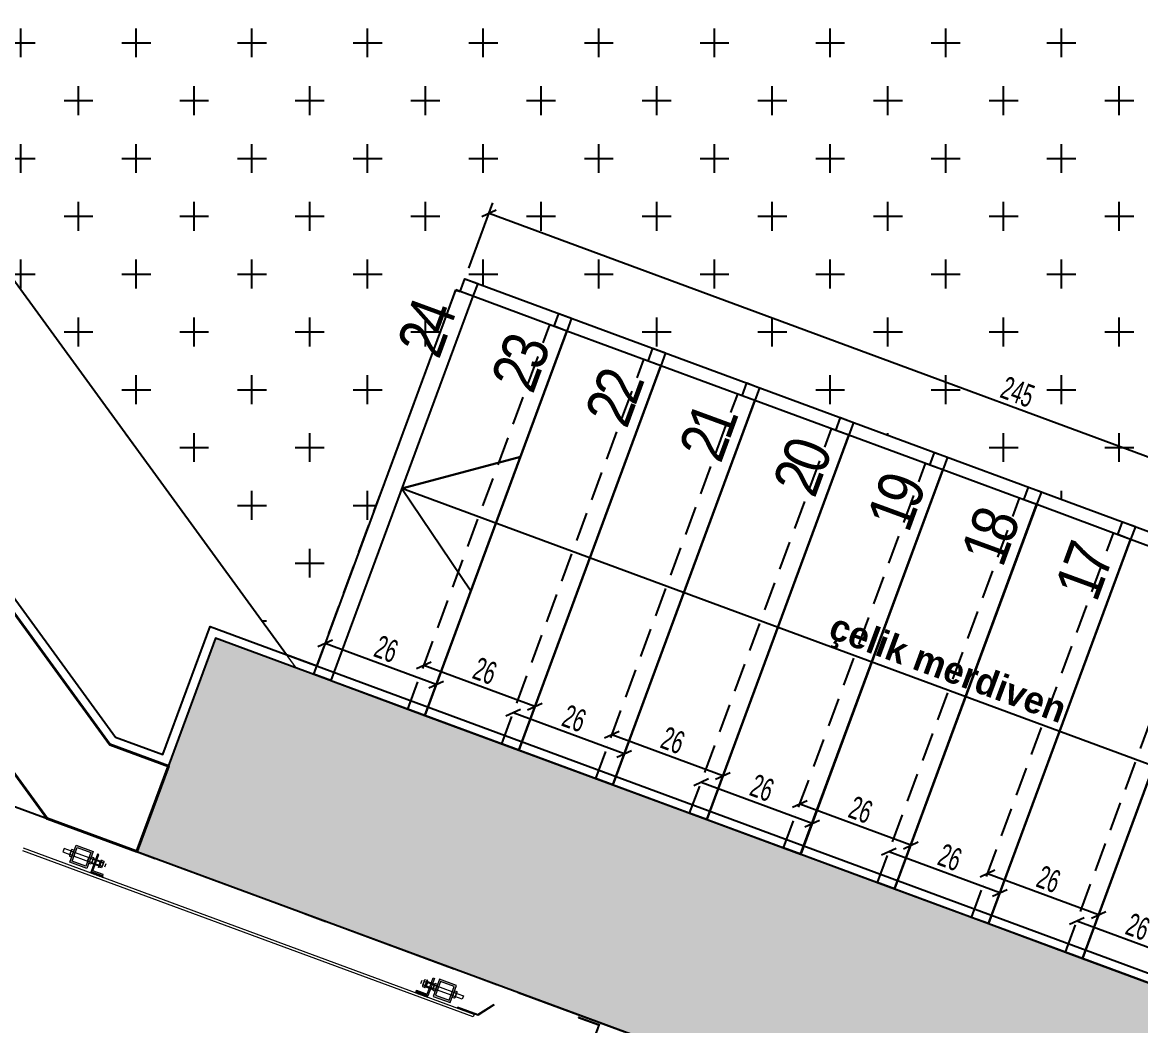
# Model space of a CAD drawing. Header units: millimetres. Extents: x 933584 to 974011, y 4545988 to 4553664.
# Drawn here: x 941187.9 to 941433.5, y 4551908.6 to 4552129 of the extents above; entities that cross this region are included whole.
import ezdxf

# ---------------------------------------------------------------- set-up
doc = ezdxf.new("R2010")
doc.units = ezdxf.units.MM
doc.header["$PDMODE"] = 35
for name, pattern in [('568_AVN_KES_01$0$HIDDEN', [0.375, 0.25, -0.125]), ('CENTER', [2, 1.25, -0.25, 0.25, -0.25]), ('HIDDEN', [9.525, 6.35, -3.175]), ('HIDDEN2', [4.7625, 3.175, -1.5875])]:
    doc.linetypes.add(name, pattern=pattern)
doc.layers.get('0').update_dxf_attribs({"color": 255})
doc.layers.get('Defpoints').update_dxf_attribs({"color": 8})
for name, color, linetype in [('0-CSX-CXS_20', 14, 'CENTER'), ('0-DMS-50', 143, 'Continuous'), ('0-HSL-HTC', 253, 'Continuous'), ('0-HSL-HTC_200', 1, 'Continuous'), ('0-HSL-SLD', 252, 'Continuous'), ('0-LNS-SLN', 6, 'Continuous'), ('0-LNS-SPL', 13, '568_AVN_KES_01$0$HIDDEN'), ('0-TXT-NXS', 7, 'Continuous'), ('0-TXT-XBX_20', 3, 'Continuous'), ('2-SPS-RCN', 2, 'Continuous')]:
    doc.layers.add(name, color=color, linetype=linetype)
for name, color, linetype, lineweight in [('2-SPS-IBW', 5, 'Continuous', 40), ('al', 7, 'Continuous', 5), ('CM', 4, 'Continuous', 5), ('mimariKIRIS', 251, 'HIDDEN2', 0), ('PL', 1, 'Continuous', 5), ('PTR', 252, 'Continuous', 5), ('ReferansHatti', 3, 'Continuous', 5), ('VD', 11, 'Continuous', 5), ('VDK', 11, 'HIDDEN', 5)]:
    doc.layers.add(name, color=color, linetype=linetype, lineweight=lineweight)
doc.styles.add('139_UYG_PLN$0$Dumankaya_fikirtepe_VAZIYET_PLANI$0$Standard', font='arial.ttf')
doc.styles.add('Century Gothic_B_3', font='GOTHICB.TTF', dxfattribs={"height": 4})
doc.styles.add('dim_romans_50', font='swissl.ttf', dxfattribs={"width": 0.6, "height": 5})
doc.dimstyles.new('ONK_dim 1_50', dxfattribs={"dimscale": 5, "dimtxt": 4, "dimasz": 0.5, "dimexe": 0.5, "dimexo": 0.5, "dimgap": 0.2, "dimtad": 1, "dimdec": 1, "dimrnd": 0.5, "dimzin": 9, "dimtxsty": 'dim_romans_50', "dimblk": 'OBLIQUE', "dimcen": 1, "dimclre": 256, "dimclrt": 256, "dimazin": 2, "dimtfac": 1, "dimtdec": 1, "dimtix": 1, "dimtmove": 2, "dimatfit": 3, "dimldrblk": 'OBLIQUE', "dimfxl": 3, "dimfxlon": 1, "dimarcsym": 0})

# ---------------------------------------------------------------- blocks, each defined once
blk = doc.blocks.new('XCVBXCVBXZ')
at = {"layer": 'PTR'}
h = blk.add_hatch(color=256, dxfattribs=at)
h.dxf.hatch_style = 1
h.paths.add_polyline_path([(934004.37, 4553446.32), (934002.95, 4553442.47), (934005.54, 4553441.51), (934005.64, 4553441.79), (934003.33, 4553442.64), (934004.65, 4553446.22)])
h = blk.add_hatch(color=256, dxfattribs=at)
h.dxf.hatch_style = 1
h.paths.add_polyline_path([(934004.37, 4553446.32), (934002.95, 4553442.47), (934005.54, 4553441.51), (934005.64, 4553441.79), (934003.33, 4553442.64), (934004.65, 4553446.22)])
h = blk.add_hatch(color=256, dxfattribs=at)
h.dxf.hatch_style = 1
h.paths.add_polyline_path([(934078.37, 4553419.01), (934076.95, 4553415.15), (934074.36, 4553416.11), (934074.46, 4553416.39), (934076.77, 4553415.54), (934078.09, 4553419.11)])
h = blk.add_hatch(color=256, dxfattribs=at)
h.dxf.hatch_style = 1
h.paths.add_polyline_path([(934078.37, 4553419.01), (934076.95, 4553415.15), (934074.36, 4553416.11), (934074.46, 4553416.39), (934076.77, 4553415.54), (934078.09, 4553419.11)])
at = {"layer": 'ReferansHatti'}
h = blk.add_hatch(color=252, dxfattribs=at)
h.dxf.hatch_style = 1
h.paths.add_polyline_path([(933998.78, 4553444.75), (933999.89, 4553447.76), (934002.9, 4553446.65), (934001.78, 4553443.64)], flags=16)
h.paths.add_polyline_path([(933998.27, 4553444.51), (933999.66, 4553448.27), (934003.41, 4553446.89), (934002.02, 4553443.13)])
h = blk.add_hatch(color=252, dxfattribs=at)
h.dxf.hatch_style = 1
h.paths.add_polyline_path([(933998.78, 4553444.75), (933999.89, 4553447.76), (934002.9, 4553446.65), (934001.78, 4553443.64)], flags=16)
h.paths.add_polyline_path([(933998.27, 4553444.51), (933999.66, 4553448.27), (934003.41, 4553446.89), (934002.02, 4553443.13)])
h = blk.add_hatch(dxfattribs=at)
h.set_pattern_fill('ANSI37', color=252, angle=249.7642)
h.set_pattern_definition([(294.76416747, (952515.5944, 4523324.00794), (0.11350495306, 0.05236053506), []), (24.76416747, (952515.5944, 4523324.00794), (-0.05236053506, 0.11350495306), [])])
h.paths.add_polyline_path([(934002.95, 4553442.47), (934002.84, 4553442.18), (934005.43, 4553441.23), (934005.54, 4553441.51)])
h = blk.add_hatch(dxfattribs=at)
h.set_pattern_fill('ANSI37', color=252, angle=249.7642)
h.set_pattern_definition([(294.76416747, (952515.5944, 4523324.00794), (0.11350495306, 0.05236053506), []), (24.76416747, (952515.5944, 4523324.00794), (-0.05236053506, 0.11350495306), [])])
h.paths.add_polyline_path([(934002.95, 4553442.47), (934002.84, 4553442.18), (934005.43, 4553441.23), (934005.54, 4553441.51)])
h = blk.add_hatch(color=252, dxfattribs=at)
h.dxf.hatch_style = 1
h.paths.add_polyline_path([(934081.6, 4553414.18), (934082.71, 4553417.19), (934079.71, 4553418.3), (934078.6, 4553415.29)], flags=16)
h.paths.add_polyline_path([(934081.84, 4553413.67), (934083.22, 4553417.43), (934079.47, 4553418.81), (934078.08, 4553415.05)])
h = blk.add_hatch(color=252, dxfattribs=at)
h.dxf.hatch_style = 1
h.paths.add_polyline_path([(934081.6, 4553414.18), (934082.71, 4553417.19), (934079.71, 4553418.3), (934078.6, 4553415.29)], flags=16)
h.paths.add_polyline_path([(934081.84, 4553413.67), (934083.22, 4553417.43), (934079.47, 4553418.81), (934078.08, 4553415.05)])
h = blk.add_hatch(dxfattribs=at)
h.set_pattern_fill('ANSI37', color=252, angle=249.7642)
h.set_pattern_definition([(294.76416747, (952520.04152, 4523322.36648), (0.11350495306, 0.05236053506), []), (24.76416747, (952520.04152, 4523322.36648), (-0.05236053506, 0.11350495306), [])])
h.paths.add_polyline_path([(934076.95, 4553415.15), (934076.85, 4553414.87), (934074.25, 4553415.83), (934074.36, 4553416.11)])
h = blk.add_hatch(dxfattribs=at)
h.set_pattern_fill('ANSI37', color=252, angle=249.7642)
h.set_pattern_definition([(294.76416747, (952520.04152, 4523322.36648), (0.11350495306, 0.05236053506), []), (24.76416747, (952520.04152, 4523322.36648), (-0.05236053506, 0.11350495306), [])])
h.paths.add_polyline_path([(934076.95, 4553415.15), (934076.85, 4553414.87), (934074.25, 4553415.83), (934074.36, 4553416.11)])
at = {"layer": 'al', "ltscale": 0.5}
for p, q in [((934091.4, 4553413.27), (934091.51, 4553413.1)), ((934083.44, 4553412.51), (934083.51, 4553412.7))]:
    blk.add_line(p, q, dxfattribs=at)
at = {"layer": 'al'}
blk.add_line((934110.03, 4553410.56), (934109.96, 4553410.37), dxfattribs=at)
for points in [[(933998.27, 4553444.51), (933999.66, 4553448.27), (934003.41, 4553446.89), (934002.02, 4553443.13)], [(933998.27, 4553444.51), (933999.66, 4553448.27), (934003.41, 4553446.89), (934002.02, 4553443.13)], [(933998.78, 4553444.75), (933999.89, 4553447.76), (934002.9, 4553446.65), (934001.78, 4553443.64)], [(933998.78, 4553444.75), (933999.89, 4553447.76), (934002.9, 4553446.65), (934001.78, 4553443.64)], [(934002.95, 4553442.47), (934005.54, 4553441.51), (934005.64, 4553441.79), (934003.33, 4553442.64), (934004.65, 4553446.22), (934004.37, 4553446.32)], [(934002.95, 4553442.47), (934005.54, 4553441.51), (934005.64, 4553441.79), (934003.33, 4553442.64), (934004.65, 4553446.22), (934004.37, 4553446.32)], [(934076.95, 4553415.15), (934074.36, 4553416.11), (934074.46, 4553416.39), (934076.77, 4553415.54), (934078.09, 4553419.11), (934078.37, 4553419.01)], [(934076.95, 4553415.15), (934074.36, 4553416.11), (934074.46, 4553416.39), (934076.77, 4553415.54), (934078.09, 4553419.11), (934078.37, 4553419.01)], [(934081.84, 4553413.67), (934083.22, 4553417.43), (934079.47, 4553418.81), (934078.08, 4553415.05)], [(934081.84, 4553413.67), (934083.22, 4553417.43), (934079.47, 4553418.81), (934078.08, 4553415.05)], [(934081.6, 4553414.18), (934082.71, 4553417.19), (934079.71, 4553418.3), (934078.6, 4553415.29)], [(934081.6, 4553414.18), (934082.71, 4553417.19), (934079.71, 4553418.3), (934078.6, 4553415.29)]]:
    blk.add_lwpolyline(points, close=True, dxfattribs=at)
at = {"layer": 'al', "ltscale": 0.5}
for points in [[(934091.51, 4553413.1), (934087.95, 4553410.85), (934083.44, 4553412.51)], [(934091.4, 4553413.27), (934087.93, 4553411.07), (934083.51, 4553412.7)]]:
    blk.add_lwpolyline(points, dxfattribs=at)
at = {"layer": 'al'}
for points in [[(934110.03, 4553410.56), (934114.66, 4553408.85), (934112.26, 4553402.34)], [(934109.96, 4553410.37), (934114.4, 4553408.73), (934112.07, 4553402.41)]]:
    blk.add_lwpolyline(points, dxfattribs=at)
at = {"layer": 'CM'}
for p, q in [((934087.1, 4553411.08), (933988.14, 4553447.61)), ((934086.89, 4553410.52), (933987.93, 4553447.05)), ((934087.1, 4553411.08), (934086.89, 4553410.52))]:
    blk.add_line(p, q, dxfattribs=at)
at = {"layer": 'PL'}
for points in [[(934003.48, 4553445.36), (934005.12, 4553444.76), (934004.7, 4553443.64), (934003.07, 4553444.24)], [(934005.54, 4553441.51), (934005.43, 4553441.23), (934002.84, 4553442.18), (934002.95, 4553442.47)], [(934005.54, 4553441.51), (934005.43, 4553441.23), (934002.84, 4553442.18), (934002.95, 4553442.47)], [(934078.42, 4553417.7), (934076.79, 4553418.31), (934076.38, 4553417.18), (934078.01, 4553416.58)], [(934074.36, 4553416.11), (934074.25, 4553415.83), (934076.85, 4553414.87), (934076.95, 4553415.15)], [(934074.36, 4553416.11), (934074.25, 4553415.83), (934076.85, 4553414.87), (934076.95, 4553415.15)]]:
    blk.add_lwpolyline(points, close=True, dxfattribs=at)
at = {"layer": 'VD'}
for points in [[(933998.6, 4553446.95), (933999.06, 4553446.78), (933999.2, 4553447.14), (933998.73, 4553447.32, 0.327274)], [(933998.19, 4553445.84), (933998.65, 4553445.67), (933998.77, 4553445.99), (933998.79, 4553446.04), (933998.32, 4553446.21, 0.327274)], [(933998.2, 4553446.05, -0.159188), (933998.33, 4553446.21, -0.080739), (933998.4, 4553446.6)], [(933998.4, 4553446.6, -0.080459), (933998.6, 4553446.95, -0.158616), (933998.6, 4553447.15)], [(934003.35, 4553445.19), (934002.89, 4553445.36), (934003.02, 4553445.73), (934003.49, 4553445.56, -0.327274)], [(934003.07, 4553444.25, 0.159188), (934003.08, 4553444.46, 0.080739), (934003.28, 4553444.8)], [(934003.28, 4553444.8, 0.080459), (934003.35, 4553445.19, 0.158616), (934003.48, 4553445.35)], [(934005.62, 4553444.35), (934005.16, 4553444.52), (934005.29, 4553444.89), (934005.76, 4553444.72, -0.327274)], [(934002.94, 4553444.09), (934002.48, 4553444.26), (934002.6, 4553444.58), (934002.61, 4553444.63), (934003.08, 4553444.45, -0.327274)], [(934005.21, 4553443.25), (934004.75, 4553443.42), (934004.87, 4553443.74), (934004.89, 4553443.79), (934005.35, 4553443.62, -0.327274)], [(934005.34, 4553443.41, 0.159188), (934005.35, 4553443.62, 0.080739), (934005.55, 4553443.96)], [(934005.55, 4553443.96, 0.080459), (934005.62, 4553444.35, 0.158616), (934005.75, 4553444.51)], [(934075.74, 4553417.43, -0.159188), (934075.87, 4553417.59, -0.080739), (934075.95, 4553417.98)], [(934075.95, 4553417.98, -0.080459), (934076.14, 4553418.32, -0.158616), (934076.15, 4553418.53)], [(934076.14, 4553418.32), (934076.61, 4553418.15), (934076.74, 4553418.52), (934076.28, 4553418.69, 0.327274)], [(934078.41, 4553417.49), (934078.88, 4553417.31), (934079.01, 4553417.68), (934078.55, 4553417.85, 0.327274)], [(934075.74, 4553417.22), (934076.2, 4553417.05), (934076.32, 4553417.37), (934076.34, 4553417.42), (934075.87, 4553417.59, 0.327274)], [(934078.01, 4553416.38), (934078.47, 4553416.21), (934078.59, 4553416.53), (934078.61, 4553416.58), (934078.14, 4553416.75, 0.327274)], [(934078.01, 4553416.59, -0.159188), (934078.14, 4553416.75, -0.080739), (934078.22, 4553417.14)], [(934078.22, 4553417.14, -0.080459), (934078.41, 4553417.49, -0.158616), (934078.42, 4553417.69)], [(934083.17, 4553415.73), (934082.7, 4553415.9), (934082.84, 4553416.27), (934083.3, 4553416.1, -0.327274)], [(934082.89, 4553414.79, 0.159188), (934082.9, 4553415, 0.080739), (934083.09, 4553415.34)], [(934083.09, 4553415.34, 0.080459), (934083.17, 4553415.73, 0.158616), (934083.3, 4553415.89)], [(934082.76, 4553414.63), (934082.3, 4553414.8), (934082.41, 4553415.12), (934082.43, 4553415.17), (934082.9, 4553415, -0.327274)]]:
    blk.add_lwpolyline(points, format="xyb", close=True, dxfattribs=at)
for points in [[(933998.79, 4553446.04), (933999.06, 4553446.78), (933998.6, 4553446.95, 0.162646), (933998.33, 4553446.21), (933998.79, 4553446.04)], [(934002.61, 4553444.63), (934002.89, 4553445.36), (934003.35, 4553445.19, -0.162646), (934003.08, 4553444.46), (934002.61, 4553444.63)], [(934004.89, 4553443.79), (934005.16, 4553444.52), (934005.62, 4553444.35, -0.162646), (934005.35, 4553443.62), (934004.89, 4553443.79)], [(934076.34, 4553417.42), (934076.61, 4553418.15), (934076.14, 4553418.32, 0.162646), (934075.87, 4553417.59), (934076.34, 4553417.42)], [(934078.61, 4553416.58), (934078.88, 4553417.31), (934078.41, 4553417.49, 0.162646), (934078.14, 4553416.75), (934078.61, 4553416.58)], [(934082.43, 4553415.17), (934082.7, 4553415.9), (934083.17, 4553415.73, -0.162646), (934082.9, 4553415), (934082.43, 4553415.17)]]:
    blk.add_lwpolyline(points, format="xyb", dxfattribs=at)
for points in [[(934005.17, 4553444.57), (934005.06, 4553444.61), (934005.21, 4553445.02), (934005.32, 4553444.97)], [(934004.72, 4553443.34), (934004.61, 4553443.38), (934004.76, 4553443.79), (934004.87, 4553443.74)], [(934004.87, 4553443.74), (934004.76, 4553443.79), (934005.06, 4553444.61), (934005.17, 4553444.57)], [(934076.32, 4553417.37), (934076.43, 4553417.33), (934076.74, 4553418.16), (934076.62, 4553418.2)], [(934076.62, 4553418.2), (934076.74, 4553418.16), (934076.89, 4553418.56), (934076.77, 4553418.6)], [(934076.17, 4553416.97), (934076.28, 4553416.92), (934076.43, 4553417.33), (934076.32, 4553417.37)]]:
    blk.add_lwpolyline(points, close=True, dxfattribs=at)
at = {"layer": 'VDK'}
for p, q in [((933999.2, 4553445.88), (934005.89, 4553443.41)), ((933999.48, 4553446.63), (934006.16, 4553444.16)), ((934006.16, 4553444.16), (934005.89, 4553443.41)), ((934075.61, 4553418.53), (934075.33, 4553417.78)), ((934082.02, 4553415.31), (934075.33, 4553417.78)), ((934082.29, 4553416.06), (934075.61, 4553418.53))]:
    blk.add_line(p, q, dxfattribs=at)
for points in [[(933996.76, 4553446.78), (933999.2, 4553445.88), (933999.48, 4553446.63), (933997.04, 4553447.53)], [(934004.64, 4553443.87), (934002.2, 4553444.77), (934002.48, 4553445.52), (934004.92, 4553444.62)], [(934076.58, 4553417.32), (934079.02, 4553416.42), (934079.29, 4553417.17), (934076.85, 4553418.07)], [(934084.46, 4553414.41), (934082.02, 4553415.31), (934082.29, 4553416.06), (934084.73, 4553415.16)]]:
    blk.add_lwpolyline(points, close=True, dxfattribs=at)
blk = doc.blocks.new('vbcvbxb')
at = {"layer": '0-HSL-HTC', "ltscale": 0.5}
h = blk.add_hatch(color=256, dxfattribs=at)
h.dxf.hatch_style = 1
h.paths.add_polyline_path([(938337.35, 4549224.22), (938339.08, 4549228.91), (938338.61, 4549229.09), (938336.88, 4549224.39)], flags=17)
h.paths.add_polyline_path([(938339.21, 4549225.67), (938336.79, 4549219.1), (938333.97, 4549220.14), (938336.4, 4549226.7), (938337.57, 4549226.27), (938336.88, 4549224.39), (938337.35, 4549224.22), (938338.04, 4549226.1)], flags=17)
h.paths.add_polyline_path([(938344.85, 4549221.45), (938346.58, 4549226.14), (938346.11, 4549226.32), (938344.38, 4549221.62)], flags=17)
h.paths.add_polyline_path([(938346.72, 4549222.89), (938344.29, 4549216.33), (938341.48, 4549217.37), (938343.9, 4549223.93), (938345.08, 4549223.5), (938344.38, 4549221.62), (938344.85, 4549221.45), (938345.54, 4549223.33)], flags=17)
h.paths.add_polyline_path([(938247.29, 4549257.46), (938249.02, 4549262.15), (938248.55, 4549262.33), (938246.82, 4549257.64)], flags=17)
h.paths.add_polyline_path([(938249.15, 4549258.91), (938246.73, 4549252.34), (938243.91, 4549253.38), (938246.34, 4549259.95), (938247.51, 4549259.51), (938246.82, 4549257.64), (938247.29, 4549257.46), (938247.98, 4549259.34)], flags=17)
h.paths.add_polyline_path([(938254.79, 4549254.69), (938256.52, 4549259.38), (938256.05, 4549259.56), (938254.32, 4549254.87)], flags=17)
h.paths.add_polyline_path([(938256.66, 4549256.14), (938254.23, 4549249.57), (938251.42, 4549250.61), (938253.84, 4549257.18), (938255.01, 4549256.74), (938254.32, 4549254.87), (938254.79, 4549254.69), (938255.48, 4549256.57)], flags=17)
h.paths.add_polyline_path([(938262.3, 4549251.92), (938264.03, 4549256.61), (938263.56, 4549256.79), (938261.83, 4549252.1)], flags=17)
h.paths.add_polyline_path([(938264.16, 4549253.37), (938261.74, 4549246.8), (938258.92, 4549247.84), (938261.35, 4549254.41), (938262.52, 4549253.97), (938261.83, 4549252.1), (938262.3, 4549251.92), (938262.99, 4549253.8)], flags=17)
h.paths.add_polyline_path([(938269.8, 4549249.15), (938271.53, 4549253.84), (938271.06, 4549254.02), (938269.33, 4549249.33)], flags=17)
h.paths.add_polyline_path([(938271.67, 4549250.6), (938269.24, 4549244.03), (938266.43, 4549245.07), (938268.85, 4549251.64), (938270.02, 4549251.2), (938269.33, 4549249.33), (938269.8, 4549249.15), (938270.49, 4549251.03)], flags=17)
h.paths.add_polyline_path([(938277.31, 4549246.38), (938279.04, 4549251.07), (938278.57, 4549251.25), (938276.84, 4549246.56)], flags=17)
h.paths.add_polyline_path([(938279.17, 4549247.83), (938276.75, 4549241.26), (938273.93, 4549242.3), (938276.36, 4549248.87), (938277.53, 4549248.43), (938276.84, 4549246.56), (938277.31, 4549246.38), (938278, 4549248.26)], flags=17)
h.paths.add_polyline_path([(938284.81, 4549243.61), (938286.54, 4549248.3), (938286.07, 4549248.48), (938284.34, 4549243.79)], flags=17)
h.paths.add_polyline_path([(938286.68, 4549245.06), (938284.25, 4549238.49), (938281.44, 4549239.53), (938283.86, 4549246.1), (938285.03, 4549245.66), (938284.34, 4549243.79), (938284.81, 4549243.61), (938285.5, 4549245.49)], flags=17)
h.paths.add_polyline_path([(938292.32, 4549240.84), (938294.05, 4549245.53), (938293.58, 4549245.71), (938291.85, 4549241.02)], flags=17)
h.paths.add_polyline_path([(938294.18, 4549242.29), (938291.76, 4549235.72), (938288.94, 4549236.76), (938291.37, 4549243.33), (938292.54, 4549242.89), (938291.85, 4549241.02), (938292.32, 4549240.84), (938293.01, 4549242.72)], flags=17)
h.paths.add_polyline_path([(938299.82, 4549238.07), (938301.55, 4549242.76), (938301.08, 4549242.94), (938299.35, 4549238.25)], flags=17)
h.paths.add_polyline_path([(938301.69, 4549239.52), (938299.26, 4549232.95), (938296.45, 4549233.99), (938298.87, 4549240.55), (938300.04, 4549240.12), (938299.35, 4549238.25), (938299.82, 4549238.07), (938300.51, 4549239.95)], flags=17)
h.paths.add_polyline_path([(938307.33, 4549235.3), (938309.06, 4549239.99), (938308.59, 4549240.17), (938306.86, 4549235.48)], flags=17)
h.paths.add_polyline_path([(938309.19, 4549236.75), (938306.77, 4549230.18), (938303.95, 4549231.22), (938306.38, 4549237.78), (938307.55, 4549237.35), (938306.86, 4549235.48), (938307.33, 4549235.3), (938308.02, 4549237.18)], flags=17)
h.paths.add_polyline_path([(938314.83, 4549232.53), (938316.56, 4549237.22), (938316.09, 4549237.4), (938314.36, 4549232.71)], flags=17)
h.paths.add_polyline_path([(938316.7, 4549233.98), (938314.27, 4549227.41), (938311.46, 4549228.45), (938313.88, 4549235.01), (938315.06, 4549234.58), (938314.36, 4549232.71), (938314.83, 4549232.53), (938315.52, 4549234.41)], flags=17)
h.paths.add_polyline_path([(938322.34, 4549229.76), (938324.07, 4549234.45), (938323.6, 4549234.63), (938321.87, 4549229.94)], flags=17)
h.paths.add_polyline_path([(938324.2, 4549231.21), (938321.78, 4549224.64), (938318.96, 4549225.68), (938321.39, 4549232.24), (938322.56, 4549231.81), (938321.87, 4549229.94), (938322.34, 4549229.76), (938323.03, 4549231.64)], flags=17)
h.paths.add_polyline_path([(938329.84, 4549226.99), (938331.57, 4549231.68), (938331.1, 4549231.86), (938329.37, 4549227.16)], flags=17)
h.paths.add_polyline_path([(938331.71, 4549228.44), (938329.28, 4549221.87), (938326.47, 4549222.91), (938328.89, 4549229.47), (938330.07, 4549229.04), (938329.37, 4549227.16), (938329.84, 4549226.99), (938330.53, 4549228.87)], flags=17)
h.paths.add_polyline_path([(938157.22, 4549290.71), (938158.96, 4549295.4), (938158.49, 4549295.57), (938156.76, 4549290.88)])
h.paths.add_polyline_path([(938159.09, 4549292.15), (938156.67, 4549285.58), (938153.85, 4549286.62), (938156.28, 4549293.19), (938157.45, 4549292.76), (938156.76, 4549290.88), (938157.22, 4549290.71), (938157.92, 4549292.58)])
h.paths.add_polyline_path([(938164.73, 4549287.94), (938166.46, 4549292.63), (938165.99, 4549292.8), (938164.26, 4549288.11)], flags=17)
h.paths.add_polyline_path([(938166.6, 4549289.38), (938164.17, 4549282.81), (938161.36, 4549283.85), (938163.78, 4549290.42), (938164.95, 4549289.99), (938164.26, 4549288.11), (938164.73, 4549287.94), (938165.42, 4549289.81)], flags=17)
h.paths.add_polyline_path([(938172.23, 4549285.17), (938173.97, 4549289.86), (938173.5, 4549290.03), (938171.77, 4549285.34)], flags=17)
h.paths.add_polyline_path([(938174.1, 4549286.61), (938171.68, 4549280.04), (938168.86, 4549281.08), (938171.29, 4549287.65), (938172.46, 4549287.22), (938171.77, 4549285.34), (938172.23, 4549285.17), (938172.93, 4549287.04)], flags=17)
h.paths.add_polyline_path([(938179.74, 4549282.4), (938181.47, 4549287.09), (938181, 4549287.26), (938179.27, 4549282.57)], flags=17)
h.paths.add_polyline_path([(938181.61, 4549283.84), (938179.18, 4549277.27), (938176.37, 4549278.31), (938178.79, 4549284.88), (938179.96, 4549284.45), (938179.27, 4549282.57), (938179.74, 4549282.4), (938180.43, 4549284.27)], flags=17)
h.paths.add_polyline_path([(938187.25, 4549279.63), (938188.98, 4549284.32), (938188.51, 4549284.49), (938186.78, 4549279.8)], flags=17)
h.paths.add_polyline_path([(938189.11, 4549281.07), (938186.69, 4549274.5), (938183.87, 4549275.54), (938186.3, 4549282.11), (938187.47, 4549281.68), (938186.78, 4549279.8), (938187.25, 4549279.63), (938187.94, 4549281.5)], flags=17)
h.paths.add_polyline_path([(938194.75, 4549276.86), (938196.48, 4549281.55), (938196.01, 4549281.72), (938194.28, 4549277.03)], flags=17)
h.paths.add_polyline_path([(938196.62, 4549278.3), (938194.19, 4549271.73), (938191.38, 4549272.77), (938193.8, 4549279.34), (938194.97, 4549278.9), (938194.28, 4549277.03), (938194.75, 4549276.86), (938195.44, 4549278.73)], flags=17)
h.paths.add_polyline_path([(938202.26, 4549274.09), (938203.99, 4549278.78), (938203.52, 4549278.95), (938201.79, 4549274.26)], flags=17)
h.paths.add_polyline_path([(938204.12, 4549275.53), (938201.7, 4549268.96), (938198.88, 4549270), (938201.31, 4549276.57), (938202.48, 4549276.13), (938201.79, 4549274.26), (938202.26, 4549274.09), (938202.95, 4549275.96)], flags=17)
h.paths.add_polyline_path([(938209.76, 4549271.32), (938211.49, 4549276.01), (938211.02, 4549276.18), (938209.29, 4549271.49)], flags=17)
h.paths.add_polyline_path([(938211.63, 4549272.76), (938209.2, 4549266.19), (938206.39, 4549267.23), (938208.81, 4549273.8), (938209.98, 4549273.36), (938209.29, 4549271.49), (938209.76, 4549271.32), (938210.45, 4549273.19)], flags=17)
h.paths.add_polyline_path([(938217.27, 4549268.54), (938219, 4549273.24), (938218.53, 4549273.41), (938216.8, 4549268.72)], flags=17)
h.paths.add_polyline_path([(938219.13, 4549269.99), (938216.71, 4549263.42), (938213.89, 4549264.46), (938216.32, 4549271.03), (938217.49, 4549270.59), (938216.8, 4549268.72), (938217.27, 4549268.54), (938217.96, 4549270.42)], flags=17)
h.paths.add_polyline_path([(938224.77, 4549265.77), (938226.5, 4549270.47), (938226.03, 4549270.64), (938224.3, 4549265.95)], flags=17)
h.paths.add_polyline_path([(938226.64, 4549267.22), (938224.21, 4549260.65), (938221.4, 4549261.69), (938223.82, 4549268.26), (938224.99, 4549267.82), (938224.3, 4549265.95), (938224.77, 4549265.77), (938225.46, 4549267.65)], flags=17)
h.paths.add_polyline_path([(938232.28, 4549263), (938234.01, 4549267.7), (938233.54, 4549267.87), (938231.81, 4549263.18)], flags=17)
h.paths.add_polyline_path([(938234.14, 4549264.45), (938231.72, 4549257.88), (938228.9, 4549258.92), (938231.33, 4549265.49), (938232.5, 4549265.05), (938231.81, 4549263.18), (938232.28, 4549263), (938232.97, 4549264.88)], flags=17)
h.paths.add_polyline_path([(938239.78, 4549260.23), (938241.51, 4549264.92), (938241.04, 4549265.1), (938239.31, 4549260.41)], flags=17)
h.paths.add_polyline_path([(938241.65, 4549261.68), (938239.22, 4549255.11), (938236.41, 4549256.15), (938238.83, 4549262.72), (938240, 4549262.28), (938239.31, 4549260.41), (938239.78, 4549260.23), (938240.47, 4549262.11)], flags=17)
h.paths.add_polyline_path([(938382.38, 4549207.6), (938384.11, 4549212.29), (938383.64, 4549212.46), (938381.91, 4549207.77)], flags=17)
h.paths.add_polyline_path([(938384.24, 4549209.04), (938381.82, 4549202.48), (938379, 4549203.52), (938381.43, 4549210.08), (938382.6, 4549209.65), (938381.91, 4549207.77), (938382.38, 4549207.6), (938383.07, 4549209.48)], flags=17)
h.paths.add_polyline_path([(938389.88, 4549204.83), (938391.61, 4549209.52), (938391.14, 4549209.69), (938389.41, 4549205)], flags=17)
h.paths.add_polyline_path([(938391.75, 4549206.27), (938389.32, 4549199.71), (938386.51, 4549200.75), (938388.93, 4549207.31), (938390.11, 4549206.88), (938389.41, 4549205), (938389.88, 4549204.83), (938390.57, 4549206.71)], flags=17)
h.paths.add_polyline_path([(938397.39, 4549202.06), (938399.12, 4549206.75), (938398.65, 4549206.92), (938396.92, 4549202.23)], flags=17)
h.paths.add_polyline_path([(938399.25, 4549203.5), (938396.83, 4549196.94), (938394.01, 4549197.98), (938396.44, 4549204.54), (938397.61, 4549204.11), (938396.92, 4549202.23), (938397.39, 4549202.06), (938398.08, 4549203.94)], flags=17)
h.paths.add_polyline_path([(938404.89, 4549199.29), (938406.62, 4549203.98), (938406.15, 4549204.15), (938404.42, 4549199.46)], flags=17)
h.paths.add_polyline_path([(938406.76, 4549200.73), (938404.33, 4549194.17), (938401.52, 4549195.21), (938403.94, 4549201.77), (938405.12, 4549201.34), (938404.42, 4549199.46), (938404.89, 4549199.29), (938405.59, 4549201.17)], flags=17)
h.paths.add_polyline_path([(938412.4, 4549196.52), (938414.13, 4549201.21), (938413.66, 4549201.38), (938411.93, 4549196.69)], flags=17)
h.paths.add_polyline_path([(938414.26, 4549197.96), (938411.84, 4549191.4), (938409.02, 4549192.43), (938411.45, 4549199), (938412.62, 4549198.57), (938411.93, 4549196.69), (938412.4, 4549196.52), (938413.09, 4549198.4)], flags=17)
h.paths.add_polyline_path([(938419.9, 4549193.75), (938421.63, 4549198.44), (938421.17, 4549198.61), (938419.43, 4549193.92)], flags=17)
h.paths.add_polyline_path([(938421.77, 4549195.19), (938419.34, 4549188.63), (938416.53, 4549189.66), (938418.95, 4549196.23), (938420.13, 4549195.8), (938419.43, 4549193.92), (938419.9, 4549193.75), (938420.6, 4549195.63)], flags=17)
h.paths.add_polyline_path([(938427.41, 4549190.98), (938429.14, 4549195.67), (938428.67, 4549195.84), (938426.94, 4549191.15)], flags=17)
h.paths.add_polyline_path([(938429.27, 4549192.42), (938426.85, 4549185.86), (938424.03, 4549186.89), (938426.46, 4549193.46), (938427.63, 4549193.03), (938426.94, 4549191.15), (938427.41, 4549190.98), (938428.1, 4549192.86)], flags=17)
h.paths.add_polyline_path([(938434.91, 4549188.21), (938436.64, 4549192.9), (938436.18, 4549193.07), (938434.44, 4549188.38)], flags=17)
h.paths.add_polyline_path([(938436.78, 4549189.65), (938434.35, 4549183.09), (938431.54, 4549184.12), (938433.96, 4549190.69), (938435.14, 4549190.26), (938434.44, 4549188.38), (938434.91, 4549188.21), (938435.61, 4549190.09)], flags=17)
h.paths.add_polyline_path([(938442.42, 4549185.44), (938444.15, 4549190.13), (938443.68, 4549190.3), (938441.95, 4549185.61)], flags=16)
h.paths.add_polyline_path([(938444.28, 4549186.88), (938441.86, 4549180.32), (938439.04, 4549181.35), (938441.47, 4549187.92), (938442.64, 4549187.49), (938441.95, 4549185.61), (938442.42, 4549185.44), (938443.11, 4549187.32)])
h.paths.add_polyline_path([(938449.92, 4549182.67), (938451.65, 4549187.36), (938451.19, 4549187.53), (938449.45, 4549182.84)])
h.paths.add_polyline_path([(938451.79, 4549184.11), (938449.36, 4549177.55), (938446.55, 4549178.58), (938448.97, 4549185.15), (938450.15, 4549184.72), (938449.45, 4549182.84), (938449.92, 4549182.67), (938450.62, 4549184.54)])
h.paths.add_polyline_path([(938457.43, 4549179.9), (938459.16, 4549184.59), (938458.69, 4549184.76), (938456.96, 4549180.07)])
h.paths.add_polyline_path([(938459.29, 4549181.34), (938456.87, 4549174.77), (938454.06, 4549175.81), (938456.48, 4549182.38), (938457.65, 4549181.95), (938456.96, 4549180.07), (938457.43, 4549179.9), (938458.12, 4549181.77)])
h.paths.add_polyline_path([(938359.86, 4549215.91), (938361.59, 4549220.6), (938361.12, 4549220.77), (938359.39, 4549216.08)], flags=17)
h.paths.add_polyline_path([(938361.73, 4549217.35), (938359.3, 4549210.79), (938356.49, 4549211.83), (938358.91, 4549218.39), (938360.09, 4549217.96), (938359.39, 4549216.08), (938359.86, 4549215.91), (938360.55, 4549217.79)], flags=17)
h.paths.add_polyline_path([(938367.37, 4549213.14), (938369.1, 4549217.83), (938368.63, 4549218), (938366.9, 4549213.31)], flags=17)
h.paths.add_polyline_path([(938369.23, 4549214.58), (938366.81, 4549208.02), (938363.99, 4549209.06), (938366.42, 4549215.62), (938367.59, 4549215.19), (938366.9, 4549213.31), (938367.37, 4549213.14), (938368.06, 4549215.02)], flags=17)
h.paths.add_polyline_path([(938374.87, 4549210.37), (938376.6, 4549215.06), (938376.13, 4549215.23), (938374.4, 4549210.54)], flags=17)
h.paths.add_polyline_path([(938376.74, 4549211.81), (938374.31, 4549205.25), (938371.5, 4549206.29), (938373.92, 4549212.85), (938375.1, 4549212.42), (938374.4, 4549210.54), (938374.87, 4549210.37), (938375.56, 4549212.25)], flags=17)
h.paths.add_polyline_path([(938352.36, 4549218.68), (938354.09, 4549223.37), (938353.62, 4549223.55), (938351.89, 4549218.85)], flags=17)
h.paths.add_polyline_path([(938354.22, 4549220.12), (938351.8, 4549213.56), (938348.98, 4549214.6), (938351.41, 4549221.16), (938352.58, 4549220.73), (938351.89, 4549218.85), (938352.36, 4549218.68), (938353.05, 4549220.56)], flags=17)
edge = h.paths.add_edge_path()
edge.add_line((938060.73, 4549333.79), (938066.11, 4549333.93))
h.paths.add_polyline_path([(938463.81, 4549182.87), (938464.51, 4549184.75), (938157.77, 4549297.97), (938157.08, 4549296.09)])
blk = doc.blocks.new('xcvxcbv')
at = {"layer": '2-SPS-IBW'}
blk.add_lwpolyline([(934013, 4550609.59), (933993.28, 4550616.86), (933863.85, 4550794.73), (933863.85, 4550923.49), (933966.85, 4550923.49), (933966.85, 4550975.49), (933863.85, 4550975.49), (933863.85, 4550990.49), (933981.85, 4550990.49), (933981.85, 4550877.49), (933882.35, 4550877.49), (933882.35, 4550804.49), (934007.08, 4550633.09), (934019.92, 4550628.36), (934013, 4550609.59)], dxfattribs=at)
blk = doc.blocks.new('fdbxcbxb')
at = {"layer": '0-LNS-SLN', "linetype": 'HIDDEN'}
blk.add_lwpolyline([(936147.2, 4550487.53), (936178.39, 4550571.95)], dxfattribs=at)
at = {"layer": '0-LNS-SLN'}
for points in [[(936182.15, 4550570.56), (936178.39, 4550571.95)], [(936150.95, 4550486.14), (936147.2, 4550487.53)]]:
    blk.add_lwpolyline(points, dxfattribs=at)
blk.add_lwpolyline([(936150.95, 4550486.14), (936171.58, 4550478.51), (936202.78, 4550562.93), (936182.15, 4550570.56)], close=True, dxfattribs=at)
blk = doc.blocks.new('vbxcb')
at = {"layer": 'mimariKIRIS', "ltscale": 5}
blk.add_lwpolyline([(942590.28, 4549378.4), (942466.16, 4549548.96), (942466.16, 4549896.91)], dxfattribs=at)
blk = doc.blocks.new('fdvd-flatten-1')
at = {"layer": '2-SPS-RCN'}
blk.add_lwpolyline([(934652.94, 4550373.38), (934659.71, 4550423.91), (934030.31, 4550656.51), (934013, 4550609.59)], close=True, dxfattribs=at)
blk = doc.blocks.new('_Oblique')
at = {"color": 0, "linetype": 'ByBlock', "lineweight": -2}
blk.add_line((-0.5, -0.5), (0.5, 0.5), dxfattribs=at)
blk = doc.blocks.new('*D1399')
at = {"layer": '0-DMS-50', "color": 0, "lineweight": -2}
blk.add_line((941443.86, 4551922.54), (941419.48, 4551931.56), dxfattribs=at)
at = {"layer": '0-DMS-50', "lineweight": -2}
for p, q in [((941418.61, 4551929.21), (941418.61, 4551929.21)), ((941443, 4551920.2), (941443, 4551920.2))]:
    blk.add_line(p, q, dxfattribs=at)
at = {"layer": 'Defpoints', "color": 0}
for p in [(941419.48, 4551931.56), (941419.48, 4551931.56), (941443.86, 4551922.54)]:
    blk.add_point(p, dxfattribs=at)
at = {"layer": '0-DMS-50', "color": 0, "linetype": 'ByBlock', "lineweight": -2, "xscale": 2.5, "yscale": 2.5, "zscale": 2.5}
for p, rotation in [((941419.48, 4551931.56), 159.718194379561), ((941443.86, 4551922.54), 339.718194379561)]:
    blk.add_blockref('_Oblique', p, dxfattribs=dict(at, rotation=rotation))
at = {"layer": '0-DMS-50', "insert": (941432.88, 4551930.33), "char_height": 5, "attachment_point": 5, "rotation": 339.7182, "style": 'dim_romans_50'}
blk.add_mtext('26', dxfattribs=at)
blk = doc.blocks.new('*D1400')
at = {"layer": '0-DMS-50', "color": 0, "lineweight": -2}
blk.add_line((941424.27, 4551932.98), (941399.88, 4551942), dxfattribs=at)
at = {"layer": '0-DMS-50', "lineweight": -2}
for p, q in [((941399.01, 4551939.65), (941399.01, 4551939.65)), ((941423.4, 4551930.64), (941423.4, 4551930.64))]:
    blk.add_line(p, q, dxfattribs=at)
at = {"layer": 'Defpoints', "color": 0}
for p in [(941399.88, 4551942), (941399.88, 4551942), (941424.27, 4551932.98)]:
    blk.add_point(p, dxfattribs=at)
at = {"layer": '0-DMS-50', "color": 0, "linetype": 'ByBlock', "lineweight": -2, "xscale": 2.5, "yscale": 2.5, "zscale": 2.5}
for p, rotation in [((941399.88, 4551942), 159.718194096898), ((941424.27, 4551932.98), 339.718194096898)]:
    blk.add_blockref('_Oblique', p, dxfattribs=dict(at, rotation=rotation))
at = {"layer": '0-DMS-50', "insert": (941413.29, 4551940.77), "char_height": 5, "attachment_point": 5, "rotation": 339.7182, "style": 'dim_romans_50'}
blk.add_mtext('26', dxfattribs=at)
blk = doc.blocks.new('*D1401')
at = {"layer": '0-DMS-50', "color": 0, "lineweight": -2}
blk.add_line((941402.59, 4551937.79), (941378.2, 4551946.81), dxfattribs=at)
at = {"layer": '0-DMS-50', "lineweight": -2}
for p, q in [((941377.34, 4551944.46), (941377.34, 4551944.46)), ((941401.73, 4551935.45), (941401.73, 4551935.45))]:
    blk.add_line(p, q, dxfattribs=at)
at = {"layer": 'Defpoints', "color": 0}
for p in [(941378.2, 4551946.81), (941378.2, 4551946.81), (941402.59, 4551937.79)]:
    blk.add_point(p, dxfattribs=at)
at = {"layer": '0-DMS-50', "color": 0, "linetype": 'ByBlock', "lineweight": -2, "xscale": 2.5, "yscale": 2.5, "zscale": 2.5}
for p, rotation in [((941378.2, 4551946.81), 159.718194379561), ((941402.59, 4551937.79), 339.718194379561)]:
    blk.add_blockref('_Oblique', p, dxfattribs=dict(at, rotation=rotation))
at = {"layer": '0-DMS-50', "insert": (941391.61, 4551945.58), "char_height": 5, "attachment_point": 5, "rotation": 339.7182, "style": 'dim_romans_50'}
blk.add_mtext('26', dxfattribs=at)
blk = doc.blocks.new('*D1402')
at = {"layer": '0-DMS-50', "color": 0, "lineweight": -2}
blk.add_line((941383, 4551948.23), (941358.61, 4551957.25), dxfattribs=at)
at = {"layer": '0-DMS-50', "lineweight": -2}
for p, q in [((941357.74, 4551954.9), (941357.74, 4551954.9)), ((941382.13, 4551945.89), (941382.13, 4551945.89))]:
    blk.add_line(p, q, dxfattribs=at)
at = {"layer": 'Defpoints', "color": 0}
for p in [(941358.61, 4551957.25), (941358.61, 4551957.25), (941383, 4551948.23)]:
    blk.add_point(p, dxfattribs=at)
at = {"layer": '0-DMS-50', "color": 0, "linetype": 'ByBlock', "lineweight": -2, "xscale": 2.5, "yscale": 2.5, "zscale": 2.5}
for p, rotation in [((941358.61, 4551957.25), 159.718194096898), ((941383, 4551948.23), 339.718194096898)]:
    blk.add_blockref('_Oblique', p, dxfattribs=dict(at, rotation=rotation))
at = {"layer": '0-DMS-50', "insert": (941372.01, 4551956.02), "char_height": 5, "attachment_point": 5, "rotation": 339.7182, "style": 'dim_romans_50'}
blk.add_mtext('26', dxfattribs=at)
blk = doc.blocks.new('*D1403')
at = {"layer": '0-DMS-50', "color": 0, "lineweight": -2}
blk.add_line((941361.32, 4551953.05), (941336.93, 4551962.06), dxfattribs=at)
at = {"layer": '0-DMS-50', "lineweight": -2}
for p, q in [((941336.07, 4551959.71), (941336.07, 4551959.71)), ((941360.45, 4551950.7), (941360.45, 4551950.7))]:
    blk.add_line(p, q, dxfattribs=at)
at = {"layer": 'Defpoints', "color": 0}
for p in [(941336.93, 4551962.06), (941336.93, 4551962.06), (941361.32, 4551953.05)]:
    blk.add_point(p, dxfattribs=at)
at = {"layer": '0-DMS-50', "color": 0, "linetype": 'ByBlock', "lineweight": -2, "xscale": 2.5, "yscale": 2.5, "zscale": 2.5}
for p, rotation in [((941336.93, 4551962.06), 159.718194379561), ((941361.32, 4551953.05), 339.718194379561)]:
    blk.add_blockref('_Oblique', p, dxfattribs=dict(at, rotation=rotation))
at = {"layer": '0-DMS-50', "insert": (941350.34, 4551960.84), "char_height": 5, "attachment_point": 5, "rotation": 339.7182, "style": 'dim_romans_50'}
blk.add_mtext('26', dxfattribs=at)
blk = doc.blocks.new('*D1404')
at = {"layer": '0-DMS-50', "color": 0, "lineweight": -2}
blk.add_line((941341.72, 4551963.49), (941317.34, 4551972.5), dxfattribs=at)
at = {"layer": '0-DMS-50', "lineweight": -2}
for p, q in [((941316.47, 4551970.15), (941316.47, 4551970.15)), ((941340.86, 4551961.14), (941340.86, 4551961.14))]:
    blk.add_line(p, q, dxfattribs=at)
at = {"layer": 'Defpoints', "color": 0}
for p in [(941317.34, 4551972.5), (941317.34, 4551972.5), (941341.72, 4551963.49)]:
    blk.add_point(p, dxfattribs=at)
at = {"layer": '0-DMS-50', "color": 0, "linetype": 'ByBlock', "lineweight": -2, "xscale": 2.5, "yscale": 2.5, "zscale": 2.5}
for p, rotation in [((941317.34, 4551972.5), 159.718194096898), ((941341.72, 4551963.49), 339.718194096898)]:
    blk.add_blockref('_Oblique', p, dxfattribs=dict(at, rotation=rotation))
at = {"layer": '0-DMS-50', "insert": (941330.74, 4551971.28), "char_height": 5, "attachment_point": 5, "rotation": 339.7182, "style": 'dim_romans_50'}
blk.add_mtext('26', dxfattribs=at)
blk = doc.blocks.new('*D1405')
at = {"layer": '0-DMS-50', "color": 0, "lineweight": -2}
blk.add_line((941320.05, 4551968.3), (941295.66, 4551977.31), dxfattribs=at)
at = {"layer": '0-DMS-50', "lineweight": -2}
for p, q in [((941294.79, 4551974.97), (941294.79, 4551974.97)), ((941319.18, 4551965.95), (941319.18, 4551965.95))]:
    blk.add_line(p, q, dxfattribs=at)
at = {"layer": 'Defpoints', "color": 0}
for p in [(941295.66, 4551977.31), (941295.66, 4551977.31), (941320.05, 4551968.3)]:
    blk.add_point(p, dxfattribs=at)
at = {"layer": '0-DMS-50', "color": 0, "linetype": 'ByBlock', "lineweight": -2, "xscale": 2.5, "yscale": 2.5, "zscale": 2.5}
for p, rotation in [((941295.66, 4551977.31), 159.718194379561), ((941320.05, 4551968.3), 339.718194379561)]:
    blk.add_blockref('_Oblique', p, dxfattribs=dict(at, rotation=rotation))
at = {"layer": '0-DMS-50', "insert": (941309.07, 4551976.09), "char_height": 5, "attachment_point": 5, "rotation": 339.7182, "style": 'dim_romans_50'}
blk.add_mtext('26', dxfattribs=at)
blk = doc.blocks.new('*D1406')
at = {"layer": '0-DMS-50', "color": 0, "lineweight": -2}
blk.add_line((941300.45, 4551978.74), (941276.06, 4551987.75), dxfattribs=at)
at = {"layer": '0-DMS-50', "lineweight": -2}
for p, q in [((941275.2, 4551985.41), (941275.2, 4551985.41)), ((941299.59, 4551976.39), (941299.59, 4551976.39))]:
    blk.add_line(p, q, dxfattribs=at)
at = {"layer": 'Defpoints', "color": 0}
for p in [(941276.06, 4551987.75), (941276.06, 4551987.75), (941300.45, 4551978.74)]:
    blk.add_point(p, dxfattribs=at)
at = {"layer": '0-DMS-50', "color": 0, "linetype": 'ByBlock', "lineweight": -2, "xscale": 2.5, "yscale": 2.5, "zscale": 2.5}
for p, rotation in [((941276.06, 4551987.75), 159.718194096898), ((941300.45, 4551978.74), 339.718194096898)]:
    blk.add_blockref('_Oblique', p, dxfattribs=dict(at, rotation=rotation))
at = {"layer": '0-DMS-50', "insert": (941289.47, 4551986.53), "char_height": 5, "attachment_point": 5, "rotation": 339.7182, "style": 'dim_romans_50'}
blk.add_mtext('26', dxfattribs=at)
blk = doc.blocks.new('*D1407')
at = {"layer": '0-DMS-50', "color": 0, "lineweight": -2}
blk.add_line((941278.78, 4551983.55), (941254.39, 4551992.56), dxfattribs=at)
at = {"layer": '0-DMS-50', "lineweight": -2}
for p, q in [((941253.52, 4551990.22), (941253.52, 4551990.22)), ((941277.91, 4551981.21), (941277.91, 4551981.21))]:
    blk.add_line(p, q, dxfattribs=at)
at = {"layer": 'Defpoints', "color": 0}
for p in [(941254.39, 4551992.56), (941254.39, 4551992.56), (941278.78, 4551983.55)]:
    blk.add_point(p, dxfattribs=at)
at = {"layer": '0-DMS-50', "color": 0, "linetype": 'ByBlock', "lineweight": -2, "xscale": 2.5, "yscale": 2.5, "zscale": 2.5}
for p, rotation in [((941254.39, 4551992.56), 159.718194379561), ((941278.78, 4551983.55), 339.718194379561)]:
    blk.add_blockref('_Oblique', p, dxfattribs=dict(at, rotation=rotation))
at = {"layer": '0-DMS-50', "insert": (941267.79, 4551991.34), "char_height": 5, "attachment_point": 5, "rotation": 339.7182, "style": 'dim_romans_50'}
blk.add_mtext('26', dxfattribs=at)
blk = doc.blocks.new('ZVBXZDVB')
at = {"layer": '0-CSX-CXS_20', "ltscale": 20}
blk.add_lwpolyline([(933721.5, 4552054.44), (934876.25, 4551628.21)], dxfattribs=at)
blk = doc.blocks.new('*D1417')
at = {"layer": '0-DMS-50', "lineweight": -2}
for p, q in [((941285.93, 4552075.02), (941291.22, 4552089.36)), ((941515.74, 4551990.1), (941521.03, 4552004.43))]:
    blk.add_line(p, q, dxfattribs=at)
at = {"layer": '0-DMS-50', "color": 0, "lineweight": -2}
blk.add_line((941520.17, 4552002.09), (941290.36, 4552087.01), dxfattribs=at)
at = {"layer": 'Defpoints', "color": 0}
for p in [(941290.36, 4552087.01), (941285.06, 4552072.68), (941514.87, 4551987.75)]:
    blk.add_point(p, dxfattribs=at)
at = {"layer": '0-DMS-50', "color": 0, "linetype": 'ByBlock', "lineweight": -2, "xscale": 2.5, "yscale": 2.5, "zscale": 2.5}
for p, rotation in [((941290.36, 4552087.01), 159.7181943794988), ((941520.17, 4552002.09), 339.7181943794988)]:
    blk.add_blockref('_Oblique', p, dxfattribs=dict(at, rotation=rotation))
at = {"layer": '0-DMS-50', "insert": (941406.48, 4552047.83), "char_height": 5, "attachment_point": 5, "rotation": 339.7182, "style": 'dim_romans_50'}
blk.add_mtext('245', dxfattribs=at)

msp = doc.modelspace()

# ---------------------------------------------------------------- hatches: boundary and pattern name
at = {"layer": '0-HSL-HTC_200'}
h = msp.add_hatch(dxfattribs=at)
h.set_pattern_fill('ANSI33', color=256)
h.set_pattern_definition([(45, (937401.9395, 4554793.885), (-4.490128, 4.490128), []), (45, (937406.4297, 4554793.885), (-4.490128, 4.490128), [3.175, -1.5875])])
h.paths.add_polyline_path([(941852.94, 4551710.64), (941859.71, 4551761.17), (941230.31, 4551993.76), (941213, 4551946.85)])
at = {"layer": '0-HSL-SLD'}
h = msp.add_hatch(dxfattribs=at)
h.set_pattern_fill('CROSS', color=256, scale=2)
h.paths.add_polyline_path([(941493.82, 4552508.75), (941203.85, 4552508.75), (941203.85, 4552503.75), (941123.85, 4552503.75), (941123.85, 4552329.75), (941183.85, 4552329.75), (941183.85, 4552212.75), (941123.85, 4552212.75), (941123.85, 4552157.8), (941245.85, 4551990.15), (941252.58, 4551987.67), (941283.08, 4552070.21), (941284.02, 4552069.87), (941285.06, 4552072.68), (941514.87, 4551987.75), (941483.33, 4551902.39), (941796.85, 4551786.53), (941796.85, 4551794.61), (941798.85, 4551794.61), (941798.85, 4552050.19), (941534.68, 4552147.81)])

# ---------------------------------------------------------------- linework, layer by layer
msp.add_lwpolyline([(941493.82, 4552508.75), (941203.85, 4552508.75), (941203.85, 4552503.75), (941123.85, 4552503.75), (941123.85, 4552329.75), (941183.85, 4552329.75), (941183.85, 4552212.75), (941123.85, 4552212.75), (941123.85, 4552157.8), (941245.85, 4551990.15), (941252.58, 4551987.67), (941283.08, 4552070.21), (941284.02, 4552069.87), (941285.06, 4552072.68), (941514.87, 4551987.75), (941483.33, 4551902.39), (941796.85, 4551786.53), (941796.85, 4551794.61), (941798.85, 4551794.61), (941798.85, 4552050.19), (941534.68, 4552147.81), (941493.82, 4552508.75)], close=True, dxfattribs=at)
at = {"layer": '0-LNS-SLN'}
for points in [[(941123.85, 4552212.75), (941123.85, 4552157.8), (941245.85, 4551990.15)], [(941287.87, 4552071.64), (941286.84, 4552068.83), (941284.02, 4552069.87), (941285.06, 4552072.68), (941287.87, 4552071.64)], [(941308.51, 4552064.01), (941307.47, 4552061.2), (941304.66, 4552062.24), (941305.7, 4552065.05), (941308.51, 4552064.01)], [(941329.15, 4552056.39), (941328.11, 4552053.57), (941325.29, 4552054.61), (941326.33, 4552057.43), (941329.15, 4552056.39)], [(941349.78, 4552048.76), (941348.74, 4552045.95), (941345.93, 4552046.99), (941346.97, 4552049.8), (941349.78, 4552048.76)], [(941370.42, 4552041.14), (941369.38, 4552038.32), (941366.56, 4552039.36), (941367.6, 4552042.18), (941370.42, 4552041.14)], [(941495.42, 4551943.77), (941271.24, 4552026.62), (941297.27, 4552033.59), (941271.24, 4552026.62), (941286.39, 4552004.15)], [(941391.05, 4552033.51), (941390.01, 4552030.7), (941387.2, 4552031.74), (941388.24, 4552034.55), (941391.05, 4552033.51)], [(941411.69, 4552025.88), (941410.65, 4552023.07), (941407.84, 4552024.11), (941408.88, 4552026.92), (941411.69, 4552025.88)], [(941432.33, 4552018.26), (941431.29, 4552015.44), (941428.47, 4552016.48), (941429.51, 4552019.3), (941432.33, 4552018.26)]]:
    msp.add_lwpolyline(points, dxfattribs=at)
at = {"layer": '0-LNS-SPL', "linetype": 'ByBlock', "ltscale": 0.5}
msp.add_lwpolyline([(941063.85, 4552329.75), (941183.85, 4552329.75), (941183.85, 4552212.75), (941084.35, 4552212.75), (941084.35, 4552142.4), (941208.34, 4551972.01), (941218.74, 4551968.18), (941229.14, 4551996.33), (941796.85, 4551786.53), (941796.85, 4551794.61), (941867.85, 4551794.61)], dxfattribs=at)

# ---------------------------------------------------------------- block references
for name, p in [('XCVBXCVBXZ', (7200, -1500)), ('xcvxcbv', (7200, 1337.26)), ('fdvd-flatten-1', (7200, 1337.26)), ('vbxcb', (-1342.31, 2608.84)), ('fdbxcbxb', (5104.69, 1498.27)), ('fdbxcbxb', (5125.33, 1490.64)), ('fdbxcbxb', (5145.96, 1483.01)), ('fdbxcbxb', (5166.6, 1475.39)), ('fdbxcbxb', (5187.23, 1467.76)), ('fdbxcbxb', (5207.87, 1460.14)), ('fdbxcbxb', (5228.51, 1452.51)), ('fdbxcbxb', (5249.14, 1444.88)), ('fdbxcbxb', (5269.78, 1437.26))]:
    msp.add_blockref(name, p)
at = {"layer": '0-HSL-HTC'}
msp.add_blockref('vbcvbxb', (3157.71, 2608.9), dxfattribs=at)
at = {"layer": '0-LNS-SLN'}
msp.add_blockref('ZVBXZDVB', (7200, 0), dxfattribs=at)

# ---------------------------------------------------------------- texts
at = {"layer": '0-TXT-NXS', "char_height": 10, "attachment_point": 3, "rotation": 69.8726, "style": '139_UYG_PLN$0$Dumankaya_fikirtepe_VAZIYET_PLANI$0$Standard'}
for s, insert in [('{\\T0.8;\\fArial Narrow|b0|i0|c162|p34;24}', (941273.68, 4552068.38, 1.23)), ('{\\T0.8;\\fArial Narrow|b0|i0|c162|p34;23}', (941294.31, 4552060.75, 1.23)), ('{\\T0.8;\\fArial Narrow|b0|i0|c162|p34;22}', (941314.95, 4552053.13, 1.23)), ('{\\T0.8;\\fArial Narrow|b0|i0|c162|p34;21}', (941335.58, 4552045.5, 1.23)), ('{\\T0.8;\\fArial Narrow|b0|i0|c162|p34;20}', (941356.22, 4552037.87, 1.23)), ('{\\T0.8;\\fArial Narrow|b0|i0|c162|p34;19}', (941376.86, 4552030.25, 1.23)), ('{\\T0.8;\\fArial Narrow|b0|i0|c162|p34;18}', (941397.49, 4552022.62, 1.23)), ('{\\T0.8;\\fArial Narrow|b0|i0|c162|p34;17}', (941418.13, 4552015, 1.23))]:
    msp.add_mtext_dynamic_manual_height_columns(s, width=10, gutter_width=12.5, heights=[0], dxfattribs=dict(at, insert=insert))
at = {"layer": '0-TXT-XBX_20', "color": 0, "insert": (941366.62, 4551999.43), "char_height": 5.8729, "width": 228.8091, "attachment_point": 1, "rotation": 339.7182, "line_spacing_factor": 0.984502, "style": 'Century Gothic_B_3'}
msp.add_mtext('\\pxql;{\\fFranklin Gothic Book|b1|i0|c162|p34;çelik merdiven}', dxfattribs=at)

# ---------------------------------------------------------------- dimensions: what is measured, and where the dimension line sits
at = {"layer": '0-DMS-50'}
for p1, p2, distance, picture, middle in [((941514.87, 4551987.75), (941285.06, 4552072.68), -15.28, '*D1417', (941406.48, 4552047.83)), ((941278.78, 4551983.55), (941254.39, 4551992.56), 0, '*D1407', (941267.79, 4551991.34)), ((941300.45, 4551978.74), (941276.06, 4551987.75), 0, '*D1406', (941289.47, 4551986.53)), ((941320.05, 4551968.3), (941295.66, 4551977.31), 0, '*D1405', (941309.07, 4551976.09)), ((941341.72, 4551963.49), (941317.34, 4551972.5), 0, '*D1404', (941330.74, 4551971.28)), ((941361.32, 4551953.05), (941336.93, 4551962.06), 0, '*D1403', (941350.34, 4551960.84)), ((941383, 4551948.23), (941358.61, 4551957.25), 0, '*D1402', (941372.01, 4551956.02)), ((941402.59, 4551937.79), (941378.2, 4551946.81), 0, '*D1401', (941391.61, 4551945.58)), ((941424.27, 4551932.98), (941399.88, 4551942), 0, '*D1400', (941413.29, 4551940.77)), ((941443.86, 4551922.54), (941419.48, 4551931.56), 0, '*D1399', (941432.88, 4551930.33))]:
    dim = msp.add_aligned_dim(p1=p1, p2=p2, distance=distance, dimstyle='ONK_dim 1_50', dxfattribs=at)
    dim.commit()
    dim.dimension.update_dxf_attribs({"geometry": picture, "text_midpoint": middle})

doc.saveas('drawing.dxf')
